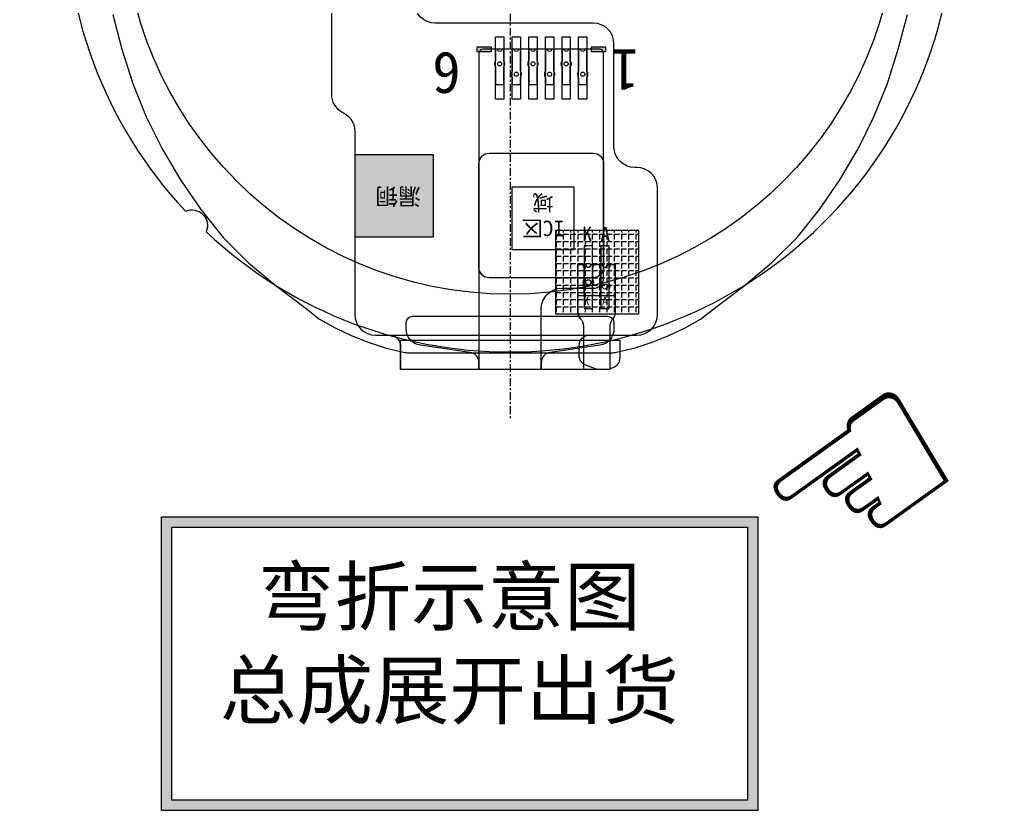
# Model space of a CAD drawing. Header units: millimetres. Extents: x 1087 to 1896, y -176 to 308.
# Drawn here: x 1822.29 to 1869.4, y 217.19 to 255.25 of the extents above; entities that cross this region are included whole.
import ezdxf

# ---------------------------------------------------------------- set-up
doc = ezdxf.new("R2010")
doc.units = ezdxf.units.MM
doc.linetypes.add('CENTER', pattern=[0.6, 0.375, -0.075, 0.075, -0.075])
doc.layers.get('0').update_dxf_attribs({"color": 255, "lineweight": 5})
for name, color, linetype, lineweight in [('5 BLU-Housing', 2, 'Continuous', 5), ('6 BLU-FPCA', 2, 'Continuous', 5), ('BLU', 50, 'Continuous', 5), ('DIM', 3, 'Continuous', 5), ('FPC', 50, 'Continuous', 5), ('TAPE', 90, 'Continuous', 5), ('图框', 255, 'Continuous', 5)]:
    doc.layers.add(name, color=color, linetype=linetype, lineweight=lineweight)
doc.styles.add('C-E02$0$HZ', font='')
doc.styles.get("Standard").update_dxf_attribs({"font": 'txt', "bigfont": 'gbcbig.shx'})
doc.styles.add('宋体', font='')
doc.styles.add('样式 4', font='')
doc.styles.get('C-E02$0$HZ').set_extended_font_data('SimSun')
doc.styles.get('宋体').set_extended_font_data('SimSun')
doc.styles.get('样式 4').set_extended_font_data('SimSun')

# ---------------------------------------------------------------- blocks, each defined once
blk = doc.blocks.new('R146A3D-014-CVL-V02-C')
at = {"color": 1, "linetype": 'CENTER', "lineweight": 5}
for p, q in [((1519.729, 242.384), (1519.729, 247.384)), ((1517.229, 244.884), (1522.229, 244.884))]:
    blk.add_line(p, q, dxfattribs=at)
at = {"color": 6, "linetype": 'Continuous'}
blk.add_lwpolyline([(1504.108, 230.257, -0.694893), (1505.102, 229.263, 60.872654)], format="xyb", close=True, dxfattribs=at)
at = {"color": 1}
blk.add_circle((1519.729, 244.884), 18.62, dxfattribs=at)
blk = doc.blocks.new('FPC-TAPE')
at = {"layer": 'TAPE', "lineweight": 5}
h = blk.add_hatch(dxfattribs=at)
h.set_pattern_fill('ANGLE', color=30, scale=0.05)
h.set_pattern_definition([(0, (-3.26286, 2.00315), (0, 0.34925), [0.254, -0.09525]), (90, (-3.26286, 2.00315), (-0.34925, 2e-17), [0.254, -0.09525])])
h.paths.add_polyline_path([(-7.263, 6.003), (-7.263, 2.003), (-3.263, 2.003), (-3.263, 6.003)])
at = {"layer": 'TAPE', "color": 30, "lineweight": 5, "true_color": 0xf26722}
for p, q in [((-7.263, 6.003), (-3.263, 6.003)), ((-7.263, 2.003), (-7.263, 6.003)), ((-3.263, 6.003), (-3.263, 2.003)), ((-3.263, 2.003), (-7.263, 2.003))]:
    blk.add_line(p, q, dxfattribs=at)
blk = doc.blocks.new('SZ')
at = {"layer": 'FPC', "color": 1, "insert": (10.221, 1.208), "char_height": 13.2, "width": 13.2336, "attachment_point": 1, "rotation": 223.71401, "style": 'C-E02$0$HZ'}
blk.add_mtext('{\\fWingdings|b0|i0|c2|p2;E}', dxfattribs=at)

msp = doc.modelspace()

# ---------------------------------------------------------------- hatches: boundary and pattern name
at = {"layer": 'DIM', "lineweight": 5}
h = msp.add_hatch(color=6, dxfattribs=at)
h.dxf.hatch_style = 1
h.paths.add_polyline_path([(1829.12374, 217.18668), (1857.82849, 217.18668), (1857.82849, 231.3177), (1829.12374, 231.3177)])
h.paths.add_polyline_path([(1829.62374, 230.8177), (1857.32849, 230.8177), (1857.32849, 217.68668), (1829.62374, 217.68668)], flags=16)
h.paths.add_polyline_path([(1831.25953, 229.50437), (1855.22205, 229.50437), (1855.22205, 219.62621), (1831.25953, 219.62621)], flags=8)
at = {"layer": 'FPC', "lineweight": 5}
for points in [[(1844.99892, 253.9226), (1844.29585, 253.9226), (1844.29585, 253.7226), (1844.99892, 253.7226)], [(1850.50198, 253.9226), (1849.79892, 253.9226), (1849.79892, 253.7226), (1850.50198, 253.7226)]]:
    msp.add_hatch(color=7, dxfattribs=at).paths.add_polyline_path(points)
h = msp.add_hatch(color=256, dxfattribs=at)
h.paths.add_polyline_path([(1842.21643, 248.74115), (1838.42392, 248.74115), (1838.42392, 244.79129), (1842.21643, 244.79129)])
h.paths.add_polyline_path([(1841.8102, 246.139), (1839.24707, 246.139), (1839.24707, 247.5714), (1841.8102, 247.5714)], flags=24)

# ---------------------------------------------------------------- linework, layer by layer
at = {"color": 252, "lineweight": 5}
for p, q in [((1839.8872, 240.06507), (1851.25133, 240.06507)), ((1840.11892, 240.06507), (1851.67892, 240.06507))]:
    msp.add_line(p, q, dxfattribs=at)
at = {"color": 1, "linetype": 'Continuous'}
msp.add_lwpolyline([(1845.97916, 247.19336), (1845.97916, 244.19336), (1848.97916, 244.19336), (1848.97916, 247.19336)], close=True, dxfattribs=at)
at = {"layer": '5 BLU-Housing', "lineweight": 5}
msp.add_lwpolyline([(1826.77529, 255.50247), (1827.21686, 253.83062), (1827.73802, 252.18302), (1828.38655, 250.57952), (1829.14799, 249.02778), (1830.03678, 247.54493), (1831.01554, 246.11939), (1832.08991, 244.76518), (1833.31556, 243.54667), (1834.63541, 242.43078), (1836.01474, 241.38876), (1836.72815, 240.84026), (1837.48016, 240.4141), (1838.2591, 240.03967), (1839.06295, 239.72178), (1839.8867, 239.45993), (1840.77602, 239.24344, 0.05976809), (1841.01255, 239.21507), (1850.78529, 239.21507, 0.05976809), (1851.02181, 239.24344), (1851.91114, 239.45993), (1852.73489, 239.72178), (1853.53874, 240.03967), (1854.31768, 240.4141), (1855.06969, 240.84026), (1855.7831, 241.38876), (1857.16243, 242.43078), (1858.48228, 243.54667), (1859.70793, 244.76518), (1860.7823, 246.11939), (1861.76106, 247.54493), (1862.64985, 249.02778), (1863.41129, 250.57952), (1864.05982, 252.18302), (1864.58098, 253.83062), (1865.02255, 255.50247)], format="xyb", dxfattribs=at)
at = {"layer": '6 BLU-FPCA', "lineweight": 5}
for points in [[(1849.16456, 241.18836, 0.17252279), (1849.27683, 240.87265, -0.17252279), (1849.16456, 241.18836), (1849.16456, 243.45869), (1849.53956, 243.45869, 1), (1849.78956, 243.45869), (1850.33956, 243.45869, 1), (1850.58956, 243.45869), (1850.96456, 243.45869), (1850.96456, 241.18836, -0.17252279), (1850.85229, 240.87265, 0.1944818), (1850.70439, 240.51321), (1850.70439, 238.41507)], [(1849.46456, 242.75869), (1849.46456, 243.30869, -0.16227766), (1849.41456, 243.45869)], [(1849.91456, 243.45869, -0.16227766), (1849.86456, 243.30869), (1849.86456, 242.75869)], [(1850.26456, 241.95869), (1850.26456, 242.25869, -0.33333333), (1850.26456, 242.55869), (1850.26456, 243.30869, -0.16227766), (1850.21456, 243.45869, 0.16227766), (1850.26456, 243.30869)], [(1850.66456, 241.95869), (1850.66456, 242.25869, 0.33333333), (1850.66456, 242.55869), (1850.66456, 243.30869)], [(1849.27683, 240.87265, -0.1944818), (1849.42473, 240.51321), (1849.42473, 238.41507)]]:
    msp.add_lwpolyline(points, format="xyb", dxfattribs=at)
for points in [[(1850.66456, 243.30869, 0.16227766), (1850.71456, 243.45869, -0.16227766)], [(1849.46456, 242.75869, 0.33333333), (1849.46456, 242.45869, -0.33333333)], [(1849.86456, 242.45869, 0.33333333), (1849.86456, 242.75869, -0.33333333)]]:
    msp.add_lwpolyline(points, format="xyb", close=True, dxfattribs=at)
for points in [[(1849.46456, 241.95869), (1849.46456, 242.45869)], [(1849.86456, 242.45869), (1849.86456, 241.95869)], [(1850.96456, 241.95869), (1849.16456, 241.95869)]]:
    msp.add_lwpolyline(points, dxfattribs=at)
for centre in [(1849.66456, 242.60869), (1850.46456, 242.40869)]:
    msp.add_circle(centre, 0.125, dxfattribs=at)
at = {"layer": 'BLU', "color": 1, "linetype": 'CENTER', "lineweight": 5}
msp.add_lwpolyline([(1845.89892, 285.23725), (1845.89892, 236.06889)], dxfattribs=at)
at = {"layer": 'DIM', "color": 6, "lineweight": 5}
for points in [[(1829.12374, 231.3177), (1857.82849, 231.3177), (1857.82849, 217.18668), (1829.12374, 217.18668)], [(1829.62374, 230.8177), (1857.32849, 230.8177), (1857.32849, 217.68668), (1829.62374, 217.68668)]]:
    msp.add_lwpolyline(points, close=True, dxfattribs=at)
at = {"layer": 'FPC', "color": 1, "lineweight": 5}
msp.add_line((1850.70439, 238.41507), (1840.61892, 238.41507), dxfattribs=at)
at = {"layer": 'FPC', "lineweight": 5}
for points in [[(1837.29695, 279.55849), (1837.29695, 251.67336, 0.27237534), (1837.81131, 250.7992), (1837.90956, 250.74462, -0.27237534), (1838.42392, 249.87046), (1838.42392, 241.06507, 0.41421356), (1839.42392, 240.06507), (1840.11892, 240.06507, -0.41421356), (1840.61892, 239.56507), (1840.61892, 238.41507)], [(1850.08589, 238.41507), (1849.55239, 238.61096, -0.314522), (1849.22473, 239.08032), (1849.22473, 239.56507, -0.41421356), (1849.72473, 240.06507), (1851.99643, 240.06507, 0.41421356), (1852.99643, 241.06507), (1852.99643, 247.13312, 0.41421356), (1851.99643, 248.13312), (1851.89892, 248.13312, -0.41421356), (1850.89892, 249.13312), (1850.89892, 254.08386, 0.41421356), (1849.89892, 255.08386), (1842.29695, 255.08386, -0.41421356), (1841.29695, 256.08386)], [(1846.02392, 253.8226), (1846.09892, 253.8226), (1845.99892, 253.8226), (1845.99892, 252.7726, 0.33333333), (1845.99892, 252.4726), (1845.99892, 252.1226), (1846.39892, 252.1226), (1846.39892, 252.4726, 0.33333333), (1846.39892, 252.7726), (1846.39892, 253.8226), (1846.29892, 253.8226, -1), (1846.09892, 253.8226)], [(1847.62392, 253.8226), (1847.69892, 253.8226), (1847.59892, 253.8226), (1847.59892, 252.7726, 0.33333333), (1847.59892, 252.4726), (1847.59892, 252.1226), (1847.99892, 252.1226), (1847.99892, 252.4726, 0.33333333), (1847.99892, 252.7726), (1847.99892, 253.8226), (1847.89892, 253.8226, -1), (1847.69892, 253.8226)], [(1849.22392, 253.8226), (1849.29892, 253.8226), (1849.19892, 253.8226), (1849.19892, 252.7726, 0.33333333), (1849.19892, 252.4726), (1849.19892, 252.1226), (1849.59892, 252.1226), (1849.59892, 252.4726, 0.33333333), (1849.59892, 252.7726), (1849.59892, 253.8226), (1849.49892, 253.8226, -1), (1849.29892, 253.8226)]]:
    msp.add_lwpolyline(points, format="xyb", dxfattribs=at)
for points in [[(1845.59892, 251.4226), (1845.19892, 251.4226), (1845.19892, 254.4226), (1845.59892, 254.4226)], [(1846.39892, 251.4226), (1845.99892, 251.4226), (1845.99892, 254.4226), (1846.39892, 254.4226)], [(1847.19892, 251.4226), (1846.79892, 251.4226), (1846.79892, 254.4226), (1847.19892, 254.4226)], [(1847.99892, 251.4226), (1847.59892, 251.4226), (1847.59892, 254.4226), (1847.99892, 254.4226)], [(1848.79892, 251.4226), (1848.39892, 251.4226), (1848.39892, 254.4226), (1848.79892, 254.4226)], [(1849.59892, 251.4226), (1849.19892, 251.4226), (1849.19892, 254.4226), (1849.59892, 254.4226)], [(1842.21643, 248.74115), (1838.42392, 248.74115), (1838.42392, 244.79129), (1842.21643, 244.79129)], [(1849.86456, 241.34575), (1849.86456, 244.36344), (1849.46456, 244.36344), (1849.46456, 241.34575)], [(1850.26456, 241.34575), (1850.66456, 241.34575), (1850.66456, 244.36344), (1850.26456, 244.36344)]]:
    msp.add_lwpolyline(points, close=True, dxfattribs=at)
at = {"layer": 'FPC', "color": 7, "lineweight": 5}
for points in [[(1844.99892, 253.9226), (1844.29585, 253.9226), (1844.29585, 253.7226), (1844.99892, 253.7226)], [(1850.50198, 253.9226), (1849.79892, 253.9226), (1849.79892, 253.7226), (1850.50198, 253.7226)]]:
    msp.add_lwpolyline(points, close=True, dxfattribs=at)
at = {"layer": 'FPC', "color": 1, "linetype": 'Continuous'}
for points in [[(1847.39892, 238.41507), (1847.39892, 241.3226, -0.41421356), (1848.39892, 242.3226), (1849.89892, 242.3226, 0.41421356), (1850.39892, 242.8226), (1850.39892, 253.6226, 0.41421356), (1850.19892, 253.8226), (1844.59892, 253.8226, 0.41421356), (1844.39892, 253.6226), (1844.39892, 238.41507)], [(1844.39892, 238.41507), (1844.39892, 238.74122, 0.37323778), (1843.96963, 239.23619), (1841.58578, 239.57674, -0.37323778), (1840.89892, 240.3687), (1840.89892, 240.67487, -0.41421356), (1841.19892, 240.97487), (1850.59892, 240.97487, -0.41421356), (1850.89892, 240.67487), (1850.89892, 240.3687, -0.37323778), (1850.21205, 239.57674), (1847.82821, 239.23619, 0.37323778), (1847.39892, 238.74122), (1847.39892, 238.41507)]]:
    msp.add_lwpolyline(points, format="xyb", dxfattribs=at)
at = {"layer": 'FPC', "lineweight": 5}
for points in [[(1845.19892, 253.2726, 0.33333333), (1845.19892, 252.9726), (1845.19892, 252.1226), (1845.59892, 252.1226), (1845.59892, 252.9726, 0.33333333), (1845.59892, 253.2726), (1845.59892, 253.8226), (1845.49892, 253.8226, -1), (1845.29892, 253.8226), (1845.19892, 253.8226)], [(1846.79892, 253.2726, 0.33333333), (1846.79892, 252.9726), (1846.79892, 252.1226), (1847.19892, 252.1226), (1847.19892, 252.9726, 0.33333333), (1847.19892, 253.2726), (1847.19892, 253.8226), (1847.09892, 253.8226, -1), (1846.89892, 253.8226), (1846.79892, 253.8226)], [(1848.39892, 253.2726, 0.33333333), (1848.39892, 252.9726), (1848.39892, 252.1226), (1848.79892, 252.1226), (1848.79892, 252.9726, 0.33333333), (1848.79892, 253.2726), (1848.79892, 253.8226), (1848.69892, 253.8226, -1), (1848.49892, 253.8226), (1848.39892, 253.8226)]]:
    msp.add_lwpolyline(points, format="xyb", close=True, dxfattribs=at)
at = {"layer": 'FPC', "color": 2}
msp.add_lwpolyline([(1849.89892, 242.8226), (1844.89892, 242.8226, -0.41421356), (1844.39892, 243.3226), (1844.39892, 248.3226, -0.41421356), (1844.89892, 248.8226), (1849.89892, 248.8226, -0.41421356), (1850.39892, 248.3226), (1850.39892, 243.3226, -0.41421356)], format="xyb", close=True, dxfattribs=at)
at = {"layer": 'FPC', "color": 1, "lineweight": 5}
msp.add_lwpolyline([(1840.61892, 238.41507), (1840.61892, 239.81507), (1851.17892, 239.81507), (1851.17892, 238.96545, -0.3145221), (1850.85125, 238.49609), (1850.63059, 238.41507)], format="xyb", dxfattribs=at)
at = {"layer": 'FPC', "lineweight": 5}
for centre in [(1845.39892, 253.1226), (1846.99892, 253.1226), (1848.59892, 253.1226), (1846.19892, 252.6226), (1847.79892, 252.6226), (1849.39892, 252.6226)]:
    msp.add_circle(centre, 0.1, dxfattribs=at)

# ---------------------------------------------------------------- block references
at = {"lineweight": 5}
msp.add_blockref('R146A3D-014-CVL-V02-C', (326.16989, 15.76945), dxfattribs=at)
at = {"layer": 'FPC', "linetype": 'ByBlock', "lineweight": 0, "xscale": 0.6230710225154203, "yscale": 0.6230710225167968, "zscale": 0.6230710225165675, "rotation": 171.9404622025935}
msp.add_blockref('SZ', (1862.79037, 233.95036), dxfattribs=at)
at = {"layer": 'TAPE', "color": 30, "lineweight": 5, "xscale": -1, "rotation": 180}
msp.add_blockref('FPC-TAPE', (1855.35276, 247.09797), dxfattribs=at)

# ---------------------------------------------------------------- texts
at = {"char_height": 2, "width": 12.9627268, "attachment_point": 1, "rotation": 180}
for s, insert in [('{\\fSimSun|b0|i0|c134|p2;\\C1;6}', (1843.51593, 251.66412)), ('{\\fSimSun|b0|i0|c134|p2;\\C1;1}', (1852.09826, 251.8237))]:
    msp.add_mtext(s, dxfattribs=dict(at, insert=insert))
at = {"layer": '6 BLU-FPCA', "color": 255, "lineweight": 5, "style": '宋体'}
for s, p in [('K', (1849.43376, 241.50586)), ('A', (1850.32521, 241.50182))]:
    msp.add_text(s, height=0.4066, dxfattribs=at).set_placement(p)
at = {"layer": 'DIM', "linetype": 'ByBlock', "insert": (1847.47894, 245.86516, -24.55339), "char_height": 0.75, "width": 2.5943751, "attachment_point": 5, "rotation": 180}
msp.add_mtext('{\\fSimSun|b0|i0|c134|p2;\\C4;IC区域}', dxfattribs=at)
at = {"layer": 'FPC', "color": 255, "lineweight": 5, "style": '样式 4'}
for s, p in [('K', (1849.37121, 244.58722)), ('A', (1850.24479, 244.5811))]:
    msp.add_text(s, height=0.6912, dxfattribs=at).set_placement(p)
at = {"layer": 'FPC', "lineweight": 5, "insert": (1841.6102, 246.339), "char_height": 0.8, "width": 45.4601058, "attachment_point": 1, "rotation": 180}
msp.add_mtext('{\\fSimSun|b0|i0|c134|p2;\\C2;漏铜}', dxfattribs=at)
at = {"layer": '图框', "color": 1, "lineweight": 5, "insert": (1831.93458, 228.82932), "char_height": 2.7002148, "width": 68.6805055, "attachment_point": 1}
msp.add_mtext('{\\fSimSun|b0|i0|c134|p2; 弯折示意图\\P总成展开出货}', dxfattribs=at)

doc.saveas('drawing.dxf')
